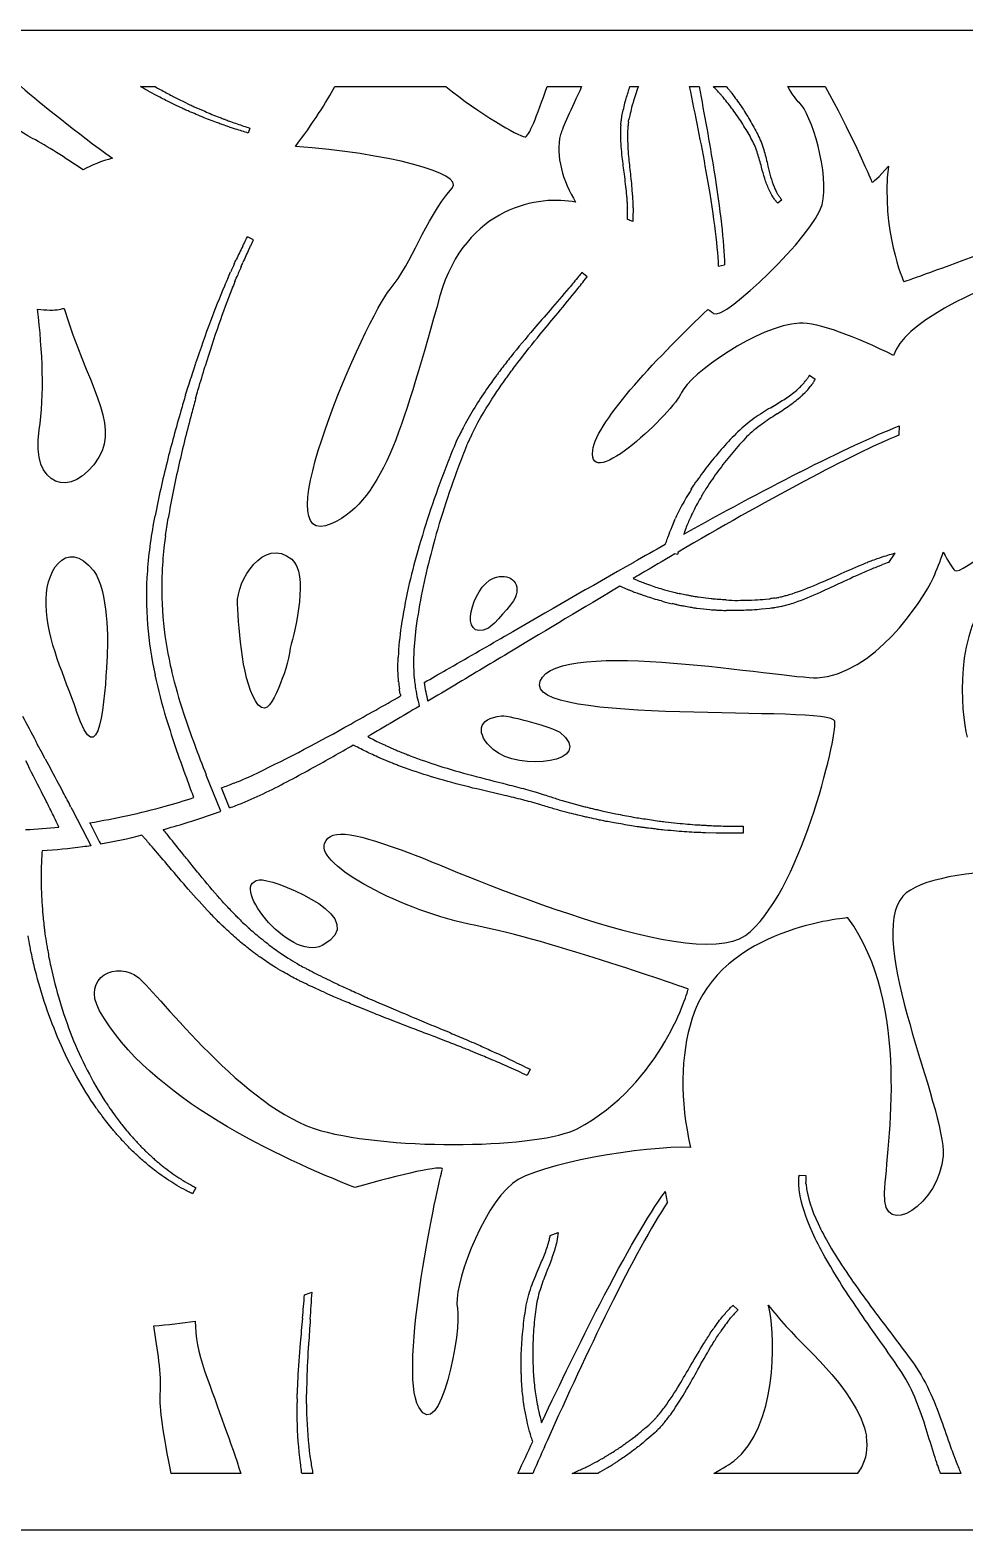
# Model space of a CAD drawing. Header units: metres. Extents: x -136 to 12250, y 0 to 1406.
# Drawn here: x 2321 to 3196, y 0 to 1406 of the extents above; entities that cross this region are included whole.
import ezdxf

# ---------------------------------------------------------------- set-up
doc = ezdxf.new("R2010")
doc.units = ezdxf.units.M
doc.layers.add('PDF_Geometry', color=7, linetype='Continuous')

msp = doc.modelspace()

# ---------------------------------------------------------------- linework, layer by layer
at = {"lineweight": -2}
for p, q in [((0, 1406.3), (12250, 1406.3)), ((2966.3, 1184.9), (2971.9, 1186.1)), ((3135.7, 1035.1), (3135.4, 1026.6)), ((3125.8, 907.1), (3131.9, 915.9)), ((2918.5, 307.5), (2916.4, 317.5)), ((2808.5, 276.1), (2815.9, 278.9)), ((12250, 0), (0, 0))]:
    msp.add_line(p, q, dxfattribs=at)
for points in [[(2424.4, 1353.2), (2438, 1353.2)], [(2606.4, 1353.2), (2710.7, 1353.2)], [(2805.6, 1353.2), (2837.9, 1353.2)], [(2883.2, 1353.2), (2891.2, 1353.2)], [(2939.1, 1353.2), (2948, 1353.2)], [(2961.5, 1353.2), (2973.6, 1353.2)], [(3031.3, 1353.2), (3066.3, 1353.2)], [(2518.4, 53.1), (2453.1, 53.1)], [(2585.9, 53.1), (2575.5, 53.1)], [(2792, 53.1), (2778.2, 53.1)], [(2853, 53.1), (2829, 53.1)], [(3096.7, 53.1), (2961.8, 53.1)], [(3193.5, 53.1), (3174.4, 53.1)]]:
    msp.add_lwpolyline(points, dxfattribs=at)
at = {"layer": 'PDF_Geometry', "lineweight": -2}
for p, q in [((2530.3, 1209.6), (2524.5, 1212.4)), ((2471, 1078.3), (2469, 1072.3)), ((2469, 1072.3), (2469, 1072.2)), ((3051.6, 1082.6), (3057, 1079.1)), ((3051.7, 1071.3), (3051.7, 1071.2)), ((3054.2, 1074.5), (3054.1, 1074.4)), ((3055.8, 1077.1), (3055.7, 1077)), ((3015.2, 1052.2), (3017.2, 1053.5)), ((3021.1, 1046.5), (3018.8, 1045)), ((2957.5, 999.4), (2957.5, 999.4)), ((2943.2, 979.6), (2943.7, 980.3)), ((2952.9, 973.5), (2952.3, 972.5)), ((2955.3, 977.4), (2954.5, 976.1)), ((2946.5, 962.3), (2946.4, 962.2)), ((2448.3, 936), (2450.3, 948.6)), ((2925, 946.8), (2925.6, 948)), ((2939.4, 948.1), (2939.4, 948)), ((2918.5, 930.4), (2918.6, 930.8)), ((2934.4, 935.9), (2934.3, 935.8)), ((2916.3, 923.8), (2916.3, 923.9)), ((2681.1, 796.8), (2681.1, 796.7)), ((2667.2, 786.8), (2667.3, 786.6)), ((2334.9, 723.1), (2331.7, 729)), ((2499.6, 673.9), (2485.9, 707.8)), ((2468.7, 701.4), (2468.8, 701.2)), ((2507.9, 677), (2500.3, 695.8)), ((2571, 123), (2571, 122.9)), ((2584, 64.2), (2583.9, 64.3))]:
    msp.add_line(p, q, dxfattribs=at)
for points in [[(2431.1, 1349.4, 0.001693), (2428.3, 1351, 0.00038), (2424.4, 1353.2, 0.00038)], [(2442.8, 1350.5), (2442.9, 1350.5, -0.001331), (2453.9, 1344.5, 0.016048), (2458.6, 1342.2), (2459.2, 1341.8, 0.00177), (2464.6, 1339.2), (2470.7, 1336.2)], [(2954.8, 1273.8, 0.007315), (2939.1, 1353.2, 0.007315)], [(2948, 1353.2, -0.007494), (2961.9, 1275)], [(3024.5, 1248.4, -0.006393), (3025.7, 1247), (3021.9, 1243.9, 0.002075), (3020.7, 1245.3), (3020.6, 1245.3, 0.007273), (3020.2, 1245.8, -0.012861), (3019.2, 1247.1), (3019.1, 1247.2, 0.003154), (3018.2, 1248.5, -0.000695), (3017.4, 1249.6), (3017.4, 1249.7, -0.038403), (3013.4, 1257.1, -0.029596), (3009.6, 1267.2, -0.010208), (3006.6, 1277.6), (3006.1, 1279.7, 0.01658), (3002.4, 1292.1, 0.044534), (2996.7, 1305, 0.014463), (2989.1, 1317.9, 0.014824), (2980.7, 1330.2, 0.016756), (2971.9, 1341.6), (2971.2, 1342.5, 0.002469), (2969.7, 1344.3), (2969.1, 1344.9, -0.001216), (2967.4, 1346.9, 0.010576), (2963, 1351.6), (2963, 1351.7, 0.003232), (2961.5, 1353.2, 0.003232)], [(2973.6, 1353.2, -0.001314), (2974.1, 1352.6, 0.003303), (2976.4, 1349.9), (2976.8, 1349.4, 0.003461), (2978.6, 1347, -0.014904), (2987.4, 1334.9), (2987.4, 1334.9, -0.01487), (2995.6, 1321.8, -0.015217), (3003, 1308.3, -0.044813), (3008.6, 1294.1, -0.01678), (3012.2, 1280.6), (3012.6, 1278.8, 0.01087), (3015.1, 1268.8, 0.028863), (3018.3, 1259.2, 0.037686), (3021.7, 1252.5, 0.003574), (3023.2, 1250.1)], [(2467.8, 1330.9), (2467.2, 1331.2, -0.000808), (2463.5, 1332.9), (2461.9, 1333.7, -0.001246), (2459.2, 1335, 0.000451), (2456.5, 1336.2), (2455.8, 1336.5, -0.015587), (2450.9, 1338.9, -0.000213), (2439.8, 1344.7)], [(2875.7, 1325.4), (2877, 1331.2, 0.000133), (2878.5, 1337.8), (2878.5, 1337.9, 0.000645), (2879.7, 1342, -0.00018), (2881.4, 1347.6)], [(2888.4, 1345.5), (2888.4, 1345.5, 0.000322), (2886.1, 1338.2), (2885.4, 1336), (2884.8, 1333.7, 0.000926), (2883, 1326.3), (2882.4, 1323.7)], [(2474.7, 1334.4), (2474.7, 1334.4), (2484.5, 1330.1, 0.016354), (2497.9, 1324.6, -0.001881), (2501.7, 1323.1, -0.000642), (2504.4, 1322.1, -0.001053), (2508.8, 1320.4, 0.001104), (2514.9, 1318.4), (2515, 1318.3, 0.000002), (2526.9, 1314.3), (2525.4, 1309.7, -0.000139), (2513.5, 1313.4, 0.001679), (2509.7, 1314.6, -0.002136), (2507.2, 1315.4), (2507.1, 1315.4), (2499.8, 1318.1, 0.002341), (2495.7, 1319.6, -0.016894), (2482.2, 1324.8, -0.000922), (2474.8, 1327.9), (2472.4, 1328.9)], [(2875, 1320.9, 0.006571), (2875.3, 1322.5), (2875.3, 1322.7, 0.010447), (2875.4, 1323.5)], [(2881.8, 1319.9, 0.00621), (2882, 1321.6, 0.005556), (2882.2, 1322.5)], [(2874.6, 1317.3, -0.000109), (2874.5, 1315.7, 0.010619), (2874.3, 1312.1, 0.00146), (2874.3, 1307.1), (2874.3, 1307, 0.021243), (2875.7, 1287.2, 0.003927), (2877.7, 1271, -0.007403), (2879.8, 1252.8, -0.00748), (2880.3, 1247.9, 0.00228), (2880.4, 1245.6, -0.007415), (2880.7, 1241.3, 0.002405), (2880.8, 1239.2)], [(2881.4, 1316.9), (2881.4, 1316.8, -0.003251), (2881.2, 1314.9, 0.010655), (2881, 1312), (2881, 1311.2, -0.001803), (2880.9, 1307, 0.021503), (2881.9, 1287.8, 0.004105), (2883.6, 1271.4, -0.007119), (2885.3, 1253.3, -0.008167), (2885.6, 1248.9, 0.002965), (2885.8, 1246, -0.008327), (2886, 1241.3, 0.000765), (2886.1, 1239.4), (2886.1, 1239.3)], [(2736.3, 1030), (2736.4, 1030.1, -0.029381), (2756.5, 1064.3, -0.010219), (2764.7, 1076.3, 0.000868), (2767.3, 1080, 0.000673), (2769.9, 1083.6, -0.007067), (2778.2, 1094.7, -0.008965), (2799.1, 1121, -0.000911), (2813.7, 1138.6, 0.003226), (2831.2, 1160, 0.004237), (2840.1, 1171.1), (2843.2, 1175), (2838.2, 1179, -0.003441), (2835, 1175.2, -0.005805), (2826, 1164.3, -0.003292), (2808.4, 1143.8, 0.001086), (2793.1, 1126, 0.008451), (2771.5, 1099.9, 0.006416), (2762.9, 1088.9, -0.001144), (2760.1, 1085.3), (2760.1, 1085.2, -0.000597), (2758, 1082.3, 0.009634), (2748.8, 1069.5, 0.02965), (2727.5, 1034.7, 0.016161), (2724.4, 1028.7, -0.004954), (2722.7, 1025.4), (2720.7, 1021.3), (2718.3, 1015.6, 0.006483), (2710.5, 996.1, 0.012011), (2696.3, 956.7, 0.012056), (2684.3, 917.9, 0.032708), (2668.7, 847.4, 0.02481), (2665.9, 818.3)], [(2733.6, 1024.4, -0.005722), (2731.9, 1020.9), (2730.8, 1018.5), (2730, 1016.8), (2730, 1016.7), (2729.9, 1016.5), (2728, 1011.6, 0.005802), (2720.7, 992.2, 0.01107), (2707.4, 953.1, 0.011691), (2696.4, 914.6, 0.032394), (2682.6, 845.5, 0.025268), (2680.4, 817.8)], [(3046.8, 983.4, 0.009362), (2928.3, 916.9), (2927.7, 914.5), (2925.4, 915.2, 0.001301), (2893.2, 896.2, 0.000251), (2886.1, 892.1, 0.001276), (2889.2, 890.8), (2891.9, 889.6, 0.008098), (2896.8, 887.8, -0.000587), (2898.7, 887.1, -0.003526), (2902.6, 885.7)], [(3022.7, 874.4), (3022.8, 874.5, -0.004279), (3025.3, 875, 0.0102), (3029, 876), (3029.9, 876.2, -0.001583), (3035.2, 877.8, 0.02166), (3058.7, 886.8, 0.003901), (3078.6, 895.5, -0.00733), (3100.4, 905, -0.007365), (3105.8, 907.2, 0.004239), (3109.3, 908.6, -0.00793), (3115.1, 910.7, 0.000565), (3117.5, 911.6), (3117.6, 911.6)], [(3024.9, 865.9, -0.003351), (3027, 866.4, 0.010954), (3031.5, 867.6), (3031.5, 867.6, 0.001267), (3037.8, 869.6), (3037.9, 869.6, 0.021175), (3062, 879.4, 0.003751), (3081.4, 888.4, -0.007441), (3103.3, 898.4, -0.007793), (3109.3, 900.9, 0.000846), (3112, 902, -0.008384), (3117.3, 904.1, 0.001667), (3119.9, 905.1)], [(2898.8, 875.2, 0.003458), (2895, 876.5, 0.001523), (2892.4, 877.4, -0.008566), (2887.6, 879), (2887.4, 879, -0.000043), (2884, 880.5, 0.001307), (2881.5, 881.5), (2873.7, 884.8, 0.001278), (2772.2, 824, -0.000327), (2719.1, 792.2, -0.000958), (2693.7, 777.1, -0.000958)], [(2915.5, 881.6), (2915.6, 881.6, 0.001062), (2925.5, 878.9), (2925.6, 878.8)], [(2973.3, 872), (2971.6, 872.1, -0.000467), (2968.4, 872.3, 0.000623), (2965.3, 872.4), (2964.9, 872.5, 0.005336), (2962.2, 872.6), (2961.2, 872.8, -0.003556), (2959.3, 873), (2956.9, 873.3, 0.000581), (2947.3, 874.6, 0.000838), (2945.7, 874.8, 0.000353), (2944.4, 874.9), (2943.9, 875, -0.005141), (2941.7, 875.5, 0.002882), (2938.4, 876.1, -0.001421), (2936, 876.6, 0.002914), (2930.6, 877.7, 0.004623), (2929.2, 878)], [(2984.2, 871.6), (2984.3, 871.6, 0.000364), (2994.2, 871.7), (2997.3, 871.7), (3000.3, 872, 0.000677), (3010.3, 872.7), (3013.7, 873)], [(3018.8, 873.7, 0.007101), (3016.6, 873.4, 0.007674), (3015.3, 873.2)], [(2927, 867.6, -0.001809), (2928.4, 867.3), (2929.4, 867.1, -0.000346), (2934, 866.3, -0.000672), (2939.7, 865.3, 0.003182), (2942, 864.8), (2942.7, 864.7), (2942.9, 864.7, 0.002678), (2944.2, 864.5, -0.004786), (2945.8, 864.3), (2945.9, 864.3, -0.000705), (2958.2, 863, 0.003292), (2961.3, 862.7), (2961.4, 862.6), (2961.5, 862.6, 0.000115), (2962.9, 862.6, 0.003759), (2964.7, 862.5, 0.001119), (2968.1, 862.4, -0.000776), (2971.1, 862.2, 0.000071), (2973.3, 862.2)], [(3014.4, 864), (3006.7, 863.2, -0.000424), (2997.8, 862.4), (2997.6, 862.4, 0.000032), (2992, 862.3, -0.000457), (2984.4, 862)], [(3020.3, 864.9, 0.008954), (3018.1, 864.5), (3017.9, 864.5, 0.011225), (3016.8, 864.3)], [(2685.8, 772.4, -0.001822), (2637.3, 743.8, 0.003525), (2638.3, 743.3), (2638.4, 743.3, 0.001087), (2642.7, 741.1), (2646, 739.4, 0.008899), (2651.5, 736.8, -0.002796), (2655, 735.2, 0.01133), (2663.3, 731.5, 0.000406), (2665.4, 730.6, -0.003691), (2667.8, 729.6, 0.006277), (2671.1, 728.3, -0.000461), (2674.6, 726.9, 0.000982), (2677.2, 725.9, 0.01496), (2704.1, 716.5, 0.010813), (2734.8, 707.6, 0.004156), (2768.2, 699, -0.003546), (2785.4, 694.5, -0.001376), (2793.9, 692.2), (2794.2, 692.1), (2802.8, 689.3, -0.003155), (2809.2, 687.3, 0.008694), (2819.7, 683.9), (2840.9, 678.1, -0.001753), (2845.1, 677.1, 0.000908), (2848.9, 676.2, -0.001302), (2853.5, 675.1, -0.003451), (2858.1, 674)], [(2316.6, 656.7, 0.018165), (2347.8, 659, 0.000328), (2342.6, 669.8, 0.004934), (2335.9, 683.3, -0.001044), (2331.4, 692.1, -0.000099), (2316.7, 721.2, 0.001598)], [(2507.9, 677, 0.004319), (2519.6, 681.5, 0.018933), (2542.2, 691.6, 0.012002), (2586.2, 714.8, 0.00466), (2623.7, 736)], [(2916.2, 664), (2916.2, 664), (2930.2, 662.5, 0.01651), (2949, 661, -0.002261), (2954.3, 660.7, -0.000437), (2958.2, 660.5, -0.000987), (2964.4, 660.1, 0.00072), (2972.8, 660), (2973, 660, 0.000014), (2989.4, 659.8), (2989.4, 653.3, -0.00022), (2972.9, 653.3, 0.001378), (2967.8, 653.3, -0.000067), (2964.3, 653.2), (2964.1, 653.2), (2954, 653.6, 0.002457), (2948.3, 653.9, -0.01674), (2929.4, 655, -0.000736), (2918.8, 655.9), (2915.5, 656.2, -0.017203), (2909, 656.9), (2908, 657.1, -0.000617), (2902.8, 657.7), (2900.5, 658, -0.000928), (2896.5, 658.5, -0.000497), (2892.7, 659), (2891.7, 659.1, -0.015785), (2884.7, 660.2, -0.000305), (2868.4, 663, -0.01612), (2855.7, 665.4, 0.001396), (2851.6, 666.3, 0.000481), (2843, 668.2, -0.003384), (2838.7, 669.1), (2838.6, 669.1), (2834.3, 670.2, -0.000015), (2826.6, 672.2, -0.000378), (2817.1, 674.7, -0.008956), (2806, 677.9, 0.002767), (2799.8, 679.8), (2791.3, 682.3), (2789.9, 682.7, 0.00024), (2782.8, 684.5, 0.003514), (2765.6, 688.7), (2763, 689.3, -0.004394), (2732, 696.6, -0.010877), (2700.6, 705.1, -0.014333), (2672.8, 714.3), (2666.6, 716.5, -0.007729), (2662.7, 718, 0.00517), (2660.6, 718.9), (2659, 719.6, -0.013271), (2649.7, 723.4, 0.001573), (2646.8, 724.7, -0.009338), (2640.2, 727.7, -0.001331), (2634.4, 730.5), (2632.3, 731.5, -0.013526), (2626.2, 734.7), (2624.1, 735.8)], [(2516.4, 573.3, 0.00164), (2513.3, 576.4, 0.002281), (2509.3, 580.6, -0.011555), (2501.2, 589.2), (2501.2, 589.2, -0.012159), (2482.2, 611.4), (2480.1, 613.9, -0.000193), (2470.5, 625.9, 0.000146), (2462.7, 635.5, 0.002258), (2449.2, 652.3, 0.003518), (2445.7, 656.6, 0.002698), (2453.2, 658.8, 0.015748), (2497.2, 673, 0.000876), (2499.6, 673.9, 0.000876)], [(2869.9, 671.5), (2870, 671.5, -0.000952), (2886.2, 668.4, 0.015603), (2892.9, 667.3), (2893.9, 667.2, 0.001073), (2901.6, 666), (2910.5, 664.7)], [(2516.7, 552.5, -0.016247), (2505.7, 562.3, 0.001225), (2502.4, 565.3), (2502.3, 565.4, 0.002036), (2498.4, 569.2, -0.011788), (2489.5, 578.3, -0.012361), (2469.1, 600.8), (2467.1, 603, 0.000303), (2449, 624.3, 0.002251), (2435.2, 640.5, 0.005021), (2428.4, 648.2, -0.001734), (2426.1, 650.8), (2425.7, 651.3, -0.020097), (2386.9, 643, -0.020097)], [(2377.7, 641.5, -0.003877), (2370.2, 640.4, -0.019673), (2332.1, 636.8, 0.010976), (2331.6, 629.5), (2331.6, 629.5, 0.01387), (2331.1, 611.3, -0.002752), (2331.1, 607.4, 0.00866), (2331.3, 600.1, -0.003994), (2331.5, 595.7, 0.012242), (2331.9, 587.6, -0.000756), (2332.1, 585.2, 0.010967), (2333, 574, -0.000779), (2333.7, 567.5), (2333.8, 566.8, -0.000547), (2334.2, 563.3, 0.001027), (2334.7, 559.5), (2334.7, 559.4, 0.011634), (2336.3, 549.1, -0.002884), (2337.1, 544.2), (2337.3, 543.2, -0.001245), (2338.5, 536.4, 0.012279), (2340.2, 528.5), (2340.2, 528.4, 0.019788), (2348.6, 495.7, 0.019972), (2360, 462.7, 0.022322), (2374.4, 431, 0.026013), (2391.3, 401.7), (2391.4, 401.7, 0.001194), (2392.4, 400.1, -0.004223), (2393.6, 398.3, -0.003283), (2395.4, 395.6), (2395.9, 394.9, -0.000804), (2400.5, 388.4), (2405.2, 382.1, -0.001376), (2406.7, 380.2), (2407.5, 379.1), (2410, 376.1, 0.000319), (2414.7, 370.5, -0.000808), (2417.4, 367.5, -0.000148), (2419.5, 365.2), (2419.6, 365.1)], [(2413.1, 359.1, -0.002411), (2410.3, 362, 0.002423), (2408, 364.4), (2407.9, 364.5, 0.000867), (2405.1, 367.7, -0.000853), (2402.9, 370.2, 0.000907), (2401.5, 371.7, -0.004206), (2400.3, 373.1), (2400.2, 373.2, 0.003229), (2397.7, 376.2, -0.001276), (2392.6, 382.4), (2392.6, 382.5, 0.000524), (2388.5, 387.9), (2387.7, 389.1, -0.00123), (2385.2, 392.4), (2385.1, 392.5), (2384.4, 393.5, -0.002483), (2382.7, 395.9, -0.027106), (2364.3, 425.5, -0.022833), (2348.4, 457.9, -0.019875), (2335.4, 491.5, -0.020061), (2325.6, 525, -0.012642), (2323.6, 533.3, -0.00009), (2321.9, 541.3), (2321.8, 541.4, 0.003017), (2320.8, 546.9, -0.011753), (2318.9, 557.1, 0.00051)], [(2545.1, 548.4, 0.003272), (2540.9, 551.5, 0.001457), (2537.5, 554.4)], [(2536.4, 537.1, 0.002116), (2532.3, 540), (2532.1, 540.1, 0.001313), (2528.7, 542.8)], [(2556.6, 540.2), (2556.6, 540.2), (2562.8, 536.1), (2564.8, 534.9, -0.00095), (2573.4, 529.7, 0.014106), (2579.2, 526.6, -0.002597), (2582.1, 525.1), (2583.2, 524.5, 0.010565), (2591, 520.5, -0.000802), (2607.8, 512.3), (2609.3, 511.6, 0.007993), (2620.8, 506.3, -0.002977), (2627.6, 503.2, -0.001112), (2632.9, 500.8, 0.000532), (2636.6, 499.1), (2637.6, 498.7, -0.000882), (2645.6, 495.2, -0.000161), (2654.6, 491.4, 0.000656), (2663.4, 487.6, 0.00018), (2685.6, 478.3), (2697.3, 473.4, -0.000141), (2705.7, 469.9), (2713, 466.9, 0.000937), (2727.7, 460.6, 0.001567), (2732.9, 458.4, -0.004734), (2741.2, 454.8, -0.001339), (2753.2, 449.3), (2756, 448.1, -0.000758), (2763.8, 444.5), (2764.5, 444.2, 0.003156), (2772.7, 440.2, 0.001185), (2789.5, 432), (2786.8, 426.2, -0.000073), (2769.7, 433.9, 0.001996), (2761.4, 437.7), (2760.8, 437.9, 0.001061), (2753.7, 440.9), (2750.2, 442.4, -0.000505), (2743.5, 445.2), (2738, 447.5, 0.004391), (2729.6, 450.9, -0.001492), (2724.5, 452.9, 0.000104), (2717.2, 455.8, -0.000406), (2709.7, 458.7, -0.000838), (2700.5, 462.3, 0.000419), (2693.8, 464.8, -0.000125), (2678.7, 470.6, 0.000339), (2659.5, 478), (2658.6, 478.3, 0.000528), (2641.4, 485.1, 0.00154), (2632.2, 488.8, -0.000219), (2622.9, 492.7, 0.00293), (2616.2, 495.5, -0.007972), (2604.2, 500.6, -0.00016), (2595.9, 504.4, 0.000034), (2585.6, 509.1, -0.011596), (2577.5, 512.9), (2576.3, 513.5, 0.003918), (2573, 515.1, -0.013574), (2566.9, 518.2), (2564.8, 519.4, 0.000537), (2558, 523.2), (2555.6, 524.5), (2553.4, 525.9, 0.001689), (2550.8, 527.5, -0.001286), (2549.1, 528.6)], [(2426.5, 357.9, -0.002653), (2429.1, 355.3), (2429.1, 355.3)], [(2432.6, 352, -0.002013), (2433.7, 351), (2435.2, 349.6, 0.002278), (2438.3, 346.8, 0.007522), (2443.9, 342.2, -0.003644), (2447.1, 339.6)], [(2442.5, 333.5), (2442.4, 333.6, 0.003095), (2438.8, 336.4, -0.005907), (2433.2, 340.7), (2433.1, 340.8, -0.001083), (2428.3, 344.9), (2427.5, 345.6)], [(2462.1, 329.1), (2462.2, 329, 0.021177), (2470.4, 324.1, -0.00386), (2472.3, 322.9, -0.000967), (2476.1, 320.9), (2473, 315.2, -0.002169), (2469.2, 317.2, 0.004934), (2467.1, 318.3, -0.022003), (2458.5, 323.1)], [(3041.5, 328.8, -0.001882), (3041.8, 332.7), (3048.2, 332.4, 0.004343), (3048.1, 328.5)], [(3041.6, 323.8), (3041.6, 323.9, 0.008032), (3041.5, 325.8)], [(2778.2, 53.1, -0.001115), (2792.1, 82.9), (2792.1, 82.9, 0.00475), (2791.5, 84.6, -0.01299), (2790, 89.5), (2789.9, 89.9, -0.016422), (2787.2, 100, -0.013663), (2785.8, 106.6), (2785.5, 108, -0.011201), (2784.4, 113.9, -0.018308), (2782.3, 130.3, -0.011761), (2781.6, 139.3, 0.002609), (2781.4, 143.9), (2781.4, 144.7, 0.002818), (2781.3, 148.6, -0.015058), (2781.4, 168.3), (2781.4, 168.3, -0.015045), (2783, 188.5, -0.015445), (2785.6, 208.4, -0.044941), (2790.7, 227.9, -0.017069), (2797.5, 244.8), (2798.4, 247.1, 0.010331), (2803.6, 259.6, 0.028798), (2807.7, 272.2, 0.015151), (2808.5, 276.1, 0.015151)], [(2815.9, 278.9, -0.02926), (2814.6, 270.6, -0.029357), (2810.7, 257, -0.010022), (2805.7, 243.6), (2804.7, 241.1, 0.016502), (2798.9, 225.1, 0.04441), (2794.9, 207.1, 0.014699), (2792.9, 187.6, 0.015028), (2792.1, 168, 0.016623), (2792.6, 149.1), (2792.6, 147.7, 0.000214), (2792.8, 144.6), (2792.9, 143.5, -0.002028), (2793.2, 140.1, 0.01123), (2794.1, 131.7), (2794.1, 131.6, 0.018124), (2796.7, 116.1), (2796.7, 116, 0.013684), (2797.8, 110.8, -0.000657), (2798.2, 109.2, 0.014452), (2799.7, 103.2), (2799.7, 103.1, 0.005924), (2800.4, 100.6, -0.008946), (2854.9, 211.7)], [(3174.4, 53.1, -0.008173), (3172.8, 57.7, 0.004057), (3171.4, 61.4), (3171.4, 61.5), (3170.9, 63.2, -0.004357), (3167.8, 72.8, -0.000509), (3160, 97.8, 0.025368), (3150.2, 124.5, 0.048066), (3136, 150.8, 0.003853), (3119, 175.3), (3117.6, 177.2, -0.011266), (3081.7, 229.9)], [(3090.3, 235.7, 0.011169), (3127.8, 184.7), (3129.7, 182.3, -0.003586), (3147.3, 158.8, -0.047235), (3163.8, 130.6, -0.024484), (3175.1, 102.9, -0.000401), (3183.8, 78.1, 0.003047), (3186.6, 70.5, -0.000262), (3187.7, 67.4, -0.003097), (3189.1, 63.9, 0.011697), (3191.5, 58, -0.00677), (3193.5, 53.1)], [(2863.4, 207.4, 0.009359), (2805.9, 84.3)], [(2975, 205.7, -0.004165), (2977.6, 208.5, -0.003268), (2979.8, 210.8), (2984.5, 206.4, -0.002768), (2982.3, 204), (2982.2, 203.9, -0.001989), (2979.7, 201.2)], [(2907.3, 104.8), (2907.4, 104.9, -0.002972), (2909.1, 106.8, 0.011802), (2911.6, 109.7), (2912.1, 110.5, -0.001901), (2915.5, 114.9, 0.021687), (2929.4, 135.9, 0.004138), (2940.4, 154.6, -0.007302), (2952.6, 175, -0.00783), (2955.7, 179.9, 0.003105), (2957.7, 183.1, -0.008538), (2961.2, 188.2, 0.001575), (2962.7, 190.3), (2962.7, 190.4)], [(2914.1, 99.1, -0.002161), (2915.5, 100.8, 0.011518), (2918.4, 104.4), (2918.4, 104.4, 0.001226), (2922.4, 109.7), (2922.4, 109.8, 0.021338), (2936.3, 131.8, 0.003822), (2946.9, 150.4, -0.007321), (2958.8, 171.3, -0.007381), (2962.2, 176.8, 0.00225), (2963.7, 179.3, -0.008642), (2966.9, 184.1, 0.001746), (2968.4, 186.4)], [(2904.6, 102, 0.007057), (2903, 100.4, 0.009745), (2902.1, 99.5)], [(2877.6, 80.1), (2877.7, 80.1, -0.000058), (2885.8, 86), (2888.2, 87.8), (2890.5, 89.7, 0.000936), (2898.2, 96.2), (2900.9, 98.4)], [(2906.7, 91.5), (2900.8, 86.4, -0.000314), (2894.1, 80.5), (2893.9, 80.4, 0.000304), (2889.5, 77, -0.000093), (2883.4, 72.4)], [(2910.9, 95.6, 0.007168), (2909.4, 94.1), (2909.2, 94, 0.009305), (2908.4, 93.2)], [(2805.9, 84.3, 0.001262), (2792, 53.1)], [(2844.6, 60.2, -0.000818), (2845.9, 60.9, -0.000765), (2854.5, 65.5), (2856.6, 66.7, -0.000364), (2858.3, 67.6), (2859.2, 68.1, -0.005619), (2861.5, 69.5), (2861.8, 69.7, -0.001299), (2864.4, 71.4, 0.001314), (2867.2, 73.1), (2868.6, 74)], [(2829, 53.1, -0.004424), (2830.5, 53.7, -0.003438), (2835.6, 56, 0.001161), (2837.8, 57, -0.002832), (2840.9, 58.4, 0.006388), (2842.9, 59.3), (2843.4, 59.6)], [(2874.3, 66, 0.000812), (2872.5, 64.8, 0.001688), (2870, 63.2, 0.000738), (2867.1, 61.3, -0.005572), (2865.7, 60.3, 0.00129), (2864.5, 59.6), (2864.4, 59.5), (2864.3, 59.5, -0.003458), (2861.5, 57.9, 0.000607), (2853, 53.1, 0.000607)]]:
    msp.add_lwpolyline(points, format="xyb", dxfattribs=at)
for points in [[(2874.3, 1312.1), (2874.3, 1312.2)], [(2364.1, 768.4), (2364, 768.9)], [(2534.9, 773.2), (2534.7, 773.4)], [(2526.5, 563.8), (2526.6, 563.7)], [(3049.1, 318.3), (3049.1, 318.2)]]:
    msp.add_lwpolyline(points, dxfattribs=at)
for centre, radius, start, end in [((2963.5, 1223.8), 82.9, 176.5289, 176.6014), ((2992.9, 1220.6), 107.3, 175.8493, 176.6314), ((-1662, 3305.9), 4680.8, 333.3563, 333.4322), ((-12852.4, 8517.7), 17030.4, 334.56745, 334.58826), ((2770.8, 1074.6), 281.9, 152.7353, 155.5994), ((2260.8, 1336.3), 291.3, 332.9308, 333.61), ((2793.6, 1071.2), 297.3, 154.168, 156.8031), ((2244.5, 1336.6), 312.6, 334.2361, 334.9038), ((2918.9, 995.7), 449.4, 154.796, 155.8341), ((2049.7, 1404.6), 511.1, 334.8193, 335.3119), ((3006.3, 969.6), 532.8, 156.2067, 157.1023), ((2030, 1399.9), 534.1, 336.2151, 336.6544), ((4685.1, 227.5), 2375.4, 156.5338, 156.7246), ((-1270665.9, 551087.1), 1386856.9, 336.6393207, 336.639602), ((4876.2, 209.1), 2551.4, 157.8655, 158.0367), ((336.3, 2054.1), 2349.1, 337.9016, 338.0723), ((3364.3, 806.1), 933.6, 157.3095, 159.4779), ((3371.6, 825.2), 925.6, 158.5763, 160.7418), ((3598.3, 719.2), 1183.2, 159.5134, 161.539), ((3578.2, 754.6), 1143.9, 160.8145, 162.8923), ((-2666.2, 2737.1), 5398.4, 342.105, 342.2792), ((-11520.4, 5254.3), 14611, 343.35622, 343.44492), ((1496.5, 1363.6), 1015.3, 342.8456, 343.3196), ((1697.8, 1281.8), 809, 344.1213, 344.781), ((2996.7, 1118.9), 66, 310.2581, 318.8654), ((2995.6, 1116.7), 72.2, 312.1376, 320.9299), ((2793.3, 1284.6), 328.3, 320.4413, 321.0918), ((3012.4, 1103.9), 44.4, 324.9892, 326.8845), ((3081.8, 1058.8), 38.3, 145.2219, 147.0444), ((3131.5, 1028.7), 96.4, 145.9639, 147.4009), ((2881.9, 1200.9), 213.6, 322.6378, 323.1366), ((3525.1, 714.4), 592.9, 142.614, 142.8097), ((3025.1, 1094.2), 35.2, 325.9359, 329.3541), ((3093, 1053.5), 44, 147.6882, 148.8062), ((3310.8, 922.2), 298.4, 148.2733, 148.7296), ((3006.6, 895.2), 565.8, 162.6304, 164.1882), ((3054.3, 894.8), 601.6, 164.0223, 165.3844), ((2853.7, 1328.4), 319.9, 300.7442, 303.1785), ((2965.5, 1157.5), 115.7, 303.1466, 309.7057), ((2963.9, 1153.2), 120.5, 304.984, 311.6951), ((3701.9, 687.5), 1291.4, 163.7264, 165.9412), ((3770.7, 700.5), 1343.9, 165.0726, 167.1834), ((3062.9, 950.5), 111.4, 124.5046, 134.8318), ((3152.7, 820.3), 269.6, 120.6718, 124.5594), ((3156.4, 830), 255.2, 122.6212, 126.4314), ((2827.6, 1347.3), 357.7, 302.7505, 305.0404), ((3216.8, 796.5), 329.2, 134.9293, 138.4356), ((3066.6, 951.8), 103.9, 126.4796, 136.6739), ((3222, 790.7), 336.9, 138.287, 141.7235), ((3237.5, 792.7), 337.4, 136.934, 140.2657), ((3475.8, 745.5), 1058, 166.011, 168.8059), ((3507, 763.6), 1072.8, 167.3482, 170.0694), ((3214, 799.3), 325.3, 142.0477, 145.5076), ((3234.7, 794.9), 333.8, 140.238, 143.602), ((4627.7, -2097.2), 3472, 117.1676, 119.209), ((3197, 824.1), 286.2, 143.8367, 147.6148), ((3110.5, 866.9), 201.6, 147.334, 149.9109), ((2564, 1216.9), 447.3, 327.3695, 327.9523), ((2690.3, 1154.8), 307.6, 325.4447, 326.1706), ((2626, 1164), 378.3, 329.0896, 329.597), ((3209.3, 813.3), 302.3, 147.4161, 148), ((3131.3, 853.1), 226.5, 149.5355, 153.7203), ((3134.9, 859.7), 214.6, 151.4775, 155.6737), ((3112.1, 873.7), 187.8, 149.268, 151.8386), ((2826.7, 870.7), 397, 168.3474, 175.8645), ((3037.7, 894.4), 124.2, 155.0807, 158.1802), ((3045.9, 894.1), 131.9, 153.2644, 155.8637), ((3568.5, 678.7), 684.4, 157.2727, 157.4054), ((3026, 907.4), 95.7, 154.8814, 158.0708), ((2695.3, 895.6), 250.3, 171.6304, 173.6035), ((1526.2, 1061.6), 930.6, 351.9965, 352.2426), ((3013.7, 896.1), 101.3, 160.1787, 163.0736), ((3077.3, 875.8), 167.9, 157.3154, 160.9071), ((3049.3, 891.4), 123.2, 158.8689, 160.0942), ((3026.7, 903), 98, 156.7504, 160.3671), ((2775.9, 883.4), 331.7, 173.0603, 177.3975), ((6157.5, -4868.2), 6637.3, 119.23147, 119.52357), ((2851.8, 945.2), 67.9, 341.711, 343.2181), ((3113.9, 987.8), 74.2, 283.5858, 284.0712), ((11257.2, -13852.9), 16968.3, 119.55736, 120.02862), ((2765.7, 875.6), 335.8, 175.9499, 184.6149), ((2768.5, 883.2), 324.3, 177.2909, 185.8779), ((3538.3, 3296), 2504.4, 255.5348, 255.772), ((2802.5, 879.5), 372.8, 184.7595, 192.0503), ((2798.2, 887.3), 354.3, 186.0422, 193.3937), ((-18926.1, 38476.4), 43441.8, 299.87228, 299.9557), ((2941.3, 909.7), 514.9, 192.1086, 196.8196), ((2924.2, 917), 483.8, 193.3624, 198.2125), ((-3843.2, 12222.7), 13163.9, 299.75677, 299.85982), ((2778, 804.6), 112.1, 184.7268, 188.147), ((2415.7, 754.6), 253.6, 7.3058, 7.7291), ((2784.7, 807.6), 104.1, 185.9845, 189.1936), ((2851.5, 816.7), 171.6, 188.6348, 194.9895), ((2851.5, 816.7), 162.7, 187.8271, 194.112), ((-21.4, 5511.6), 5440.9, 299.0598, 299.6252), ((2458.4, 745.8), 212.9, 10.3311, 11.0427), ((2839.7, 815), 174.7, 190.2086, 190.8989), ((3421.6, 1335.3), 1247, 207.3155, 208.533), ((3389.1, 1048.8), 983.7, 197.0261, 200.6742), ((3393.6, 1073.5), 978.5, 198.3275, 201.9431), ((1852.9, 2116.2), 1562.6, 295.8245, 299.4584), ((844.8, -62.3), 1684.4, 28.0212, 28.4299), ((22267.1, 11450.9), 22635.8, 208.2896, 208.35534), ((2382.3, 1026.9), 351.5, 291.6929, 295.499), ((4451.8, 1814.6), 2381.4, 207.8992, 208.1394), ((1541.4, 256), 920.1, 27.2913, 28.2476), ((-15377.1, -6030.7), 19073.5, 20.62139, 20.66789), ((2226.7, 1438.9), 791.8, 290.2116, 291.132), ((12439.3, 5825), 11318.3, 207.04978, 207.25679), ((2266.9, 1333.6), 679.5, 279.293, 285.4162), ((2246.8, 1380.9), 730.5, 285.9502, 288.1439), ((12439.3, 5825), 11309.4, 207.15721, 207.27139), ((2240.8, 156.1), 265.8, 46.6403, 47.361), ((2941.5, 319.1), 106.9, 2.7013, 3.7964), ((657.3, 375.3), 1927, 354.7395, 355.3963), ((555.9, 343), 2032.8, 355.8976, 356.6165), ((7828, -273), 5273, 174.8682, 175.1229), ((8537.1, -216.4), 5968, 176.0227, 176.24256), ((2922.2, 244.3), 65.2, 319.1191, 320.8091), ((2911.3, 252), 85, 319.9905, 321.5387), ((3567, 88.7), 996.7, 175.0174, 176.964), ((3526.4, 111.3), 946.7, 176.1607, 178.194), ((3107.4, 113.5), 536.4, 177.0036, 178.4941), ((3067.5, 124.2), 487.5, 178.0083, 179.6332), ((993, 176.6), 1579, 358.0553, 358.2218), ((1157.6, 141.9), 1422.4, 359.2317, 359.412), ((2977.5, 112.3), 406.6, 179.0101, 181.2397), ((53984.8, -374.3), 51416.1, 179.44596, 179.44995), ((1497.7, 109.1), 1082.3, 0.488, 0.7277), ((2931.4, 119.2), 351.5, 180.1491, 182.5156), ((2914, 108.2), 343, 180.7835, 187.6029), ((2917.5, 115), 337.4, 181.9061, 188.6518), ((2675, 74.1), 101.6, 186.4169, 190.2248), ((2407.5, 27.2), 170, 8.7599, 9.8007)]:
    msp.add_arc(centre, radius, start, end, dxfattribs=at)
for points in [[(2323.2, 1304.7), (2299.9, 1317.4), (2276.4, 1336.1), (2259.7, 1353.2)], [(2312.4, 1353.2), (2332.2, 1336.6), (2364.6, 1309.8), (2398, 1286.2)], [(2438, 1353.2), (2439.6, 1352.3), (2441.2, 1351.4), (2442.8, 1350.5)], [(2569.5, 1297.2), (2585.6, 1318.1), (2599.2, 1339.7), (2606.4, 1353.2)], [(2710.7, 1353.2), (2742.5, 1327.5), (2778, 1307.2), (2784.7, 1306.1)], [(2784.7, 1306.1), (2788.4, 1305.6), (2796, 1325.7), (2805.6, 1353.2)], [(2837.9, 1353.2), (2828, 1331.8), (2820, 1314.8), (2818.2, 1308.4)], [(2881.4, 1347.6), (2881.9, 1349.5), (2882.5, 1351.4), (2883.2, 1353.2)], [(2891.2, 1353.3), (2890.2, 1350.8), (2889.1, 1348.2), (2888.4, 1345.5)], [(3042.1, 1337.9), (3039.5, 1340), (3035.6, 1345.8), (3031.3, 1353.2)], [(3066.3, 1353.2), (3088.4, 1313.8), (3108.4, 1268.3), (3109.7, 1264.2)], [(2439.8, 1344.7), (2436.8, 1346.1), (2433.9, 1347.8), (2431.1, 1349.4)], [(2470.7, 1336.2), (2472.1, 1335.5), (2473.4, 1334.9), (2474.7, 1334.4)], [(3063.3, 1242.4), (3070.9, 1270.6), (3053, 1328.8), (3042.1, 1337.9)], [(2472.4, 1328.9), (2470.8, 1329.5), (2469.3, 1330.2), (2467.8, 1330.9)], [(2875.4, 1323.5), (2875.5, 1324.1), (2875.5, 1324.7), (2875.7, 1325.4)], [(2882.4, 1323.7), (2882.3, 1323.4), (2882.3, 1323), (2882.2, 1322.5)], [(2818.2, 1308.4), (2812.6, 1288), (2821, 1264.4), (2832.2, 1244.8)], [(2874.6, 1317.3), (2874.7, 1318.6), (2874.9, 1319.8), (2875, 1320.9)], [(2881.8, 1319.9), (2881.6, 1318.8), (2881.4, 1317.8), (2881.4, 1316.9)], [(2370.4, 1275.3), (2353.6, 1286.6), (2336.9, 1297.2), (2323.2, 1304.7)], [(2716.4, 1258.1), (2728.4, 1272.2), (2654.9, 1290.9), (2569.5, 1297.2)], [(2398, 1286.2), (2387.8, 1283.2), (2378.5, 1279.6), (2370.4, 1275.3)], [(2966.3, 1184.9), (2965.4, 1206.2), (2961.6, 1235.4), (2954.8, 1273.8)], [(2961.9, 1275), (2968, 1236.9), (2971.3, 1207.7), (2971.9, 1186.1)], [(3109.7, 1264.2), (3110.3, 1262.1), (3116.6, 1268.2), (3125.5, 1278.6)], [(3125.5, 1278.6), (3118.5, 1219.2), (3139.9, 1170.3), (3139.9, 1170.3)], [(2658.3, 1163.3), (2680.1, 1189.1), (2689.1, 1225.8), (2716.4, 1258.1)], [(2832.2, 1244.8), (2799.6, 1251.9), (2729, 1241.1), (2705.1, 1157.1)], [(2880.8, 1228.8), (2881, 1231.7), (2880.9, 1235.3), (2880.8, 1239.2)], [(2886.1, 1239.3), (2886.1, 1235), (2886.1, 1231.4), (2885.8, 1228.4)], [(2961.7, 1140.6), (2971.1, 1132.8), (3055.8, 1214.2), (3063.3, 1242.4)], [(3023.2, 1250.1), (3023.5, 1249.7), (3023.7, 1249.4), (3023.9, 1249.2)], [(3023.9, 1249.2), (3024.2, 1248.9), (3024.3, 1248.7), (3024.5, 1248.4)], [(3139.9, 1170.3), (3139.9, 1170.3), (3264.6, 1213.6), (3324.8, 1245.2)], [(2885.7, 1226.9), (2884.1, 1227.5), (2882.4, 1228.1), (2880.8, 1228.7)], [(2885.7, 1226.9), (2885.7, 1226.9), (2885.7, 1226.9), (2885.7, 1226.9)], [(3411.1, 1231), (3384, 1221.9), (3148.8, 1160.8), (3130.3, 1101.3)], [(2603.7, 943.6), (2536.7, 913.3), (2636.4, 1137.5), (2658.3, 1163.3)], [(2705.1, 1157.1), (2671.8, 1040.5), (2654.1, 966.4), (2603.7, 943.6)], [(2329.3, 1031.3), (2334.5, 1064), (2332.4, 1105.2), (2327.8, 1144.6)], [(2327.8, 1144.6), (2336.2, 1143.6), (2343.2, 1143.5), (2348, 1144.4)], [(2348, 1144.4), (2349.6, 1144.6), (2351.2, 1145), (2352.8, 1145.3)], [(2352.8, 1145.3), (2373.8, 1075.7), (2404.5, 1037.4), (2385.3, 1005.9)], [(2848.3, 1012.3), (2851.6, 1039.9), (2913.5, 1103.7), (2956.3, 1144.3)], [(2956.3, 1144.3), (2958.8, 1142.8), (2960.6, 1141.5), (2961.7, 1140.6)], [(3042.2, 1131.5), (3004, 1129.5), (2938.6, 1083.7), (2931.6, 1066.4)], [(3130.3, 1101.3), (3095.7, 1118.4), (3059.2, 1132.3), (3042.2, 1131.5)], [(3187.8, 899.7), (3198.9, 889.6), (3404.6, 1079), (3417.3, 1037.2)], [(2931.6, 1066.4), (2924.7, 1049), (2843.3, 971.1), (2848.3, 1012.3)], [(2385.3, 1005.9), (2360, 964.3), (2320.9, 978.9), (2329.3, 1031.3)], [(2736.3, 1030), (2735.4, 1028.2), (2734.5, 1026.4), (2733.6, 1024.4)], [(3042.4, 991.8), (3080.3, 1011.1), (3111.1, 1025.4), (3135.7, 1035.1)], [(3135.4, 1026.6), (3111.8, 1016.7), (3082.5, 1002.4), (3046.8, 983.4)], [(2336, 867.4), (2333.4, 895.6), (2353.9, 933), (2380.6, 899.2)], [(2515.2, 868.3), (2514.4, 889.8), (2539.7, 931.9), (2566.2, 910.1)], [(3117.6, 911.6), (3123, 913.4), (3127.4, 914.8), (3131.3, 915.7)], [(3167.7, 893), (3171, 900.2), (3174.1, 908.3), (3177, 916.9)], [(3177, 916.9), (3181.8, 907.7), (3185.7, 901.6), (3187.8, 899.7)], [(2566.2, 910.1), (2582, 896.7), (2569.7, 844.7), (2564.7, 826.8)], [(3125.8, 907.1), (3123.9, 906.5), (3121.9, 905.8), (3119.9, 905.1)], [(2380.6, 899.2), (2394, 880.2), (2394.2, 834.6), (2392.7, 814.7)], [(2750.5, 845.4), (2721.6, 832.1), (2734.6, 884.2), (2755.4, 892.4)], [(2755.4, 892.4), (2769.6, 898), (2781.6, 889.1), (2775.7, 874)], [(3058.7, 799.1), (3110.8, 801.4), (3157.1, 869.6), (3167.7, 893)], [(2775.7, 874), (2772.8, 868), (2755.4, 848.4), (2750.5, 845.4)], [(2912.7, 871), (2907.6, 872.2), (2902.9, 873.8), (2898.8, 875.2)], [(2902.6, 885.7), (2906.7, 884.3), (2910.8, 882.8), (2915.5, 881.6)], [(2925.6, 878.8), (2926.7, 878.5), (2927.9, 878.3), (2929.2, 878)], [(2973.3, 872), (2976.9, 871.7), (2980.6, 871.5), (2984.2, 871.6)], [(3013.7, 873), (3014.2, 873), (3014.7, 873.1), (3015.3, 873.2)], [(3018.8, 873.7), (3020.2, 873.9), (3021.5, 874.1), (3022.7, 874.4)], [(3224.6, 879), (3186.9, 846), (3193.2, 767.1), (3199.3, 743.2)], [(2364, 768.9), (2353.8, 798.7), (2336.2, 834.3), (2336, 867.4)], [(2534.7, 773.4), (2519.6, 792.8), (2516.8, 843), (2515.2, 868.3)], [(2927, 867.6), (2925.6, 867.8), (2924.2, 868.1), (2922.8, 868.5)], [(2984.4, 862), (2980.6, 861.8), (2976.9, 862), (2973.3, 862.2)], [(3016.8, 864.3), (3016.1, 864.2), (3015.3, 864), (3014.4, 864)], [(3024.9, 865.9), (3023.3, 865.4), (3021.8, 865.1), (3020.3, 864.9)], [(2799, 795.9), (2815.9, 838.1), (3029.2, 797.8), (3058.7, 799.1)], [(2564.7, 826.8), (2563.4, 814.7), (2558.2, 800), (2554, 790)], [(2666.3, 795.3), (2665.6, 801.5), (2665.5, 809.3), (2665.9, 818.3)], [(2680.4, 817.8), (2680.2, 809.4), (2680.5, 802.3), (2681.1, 796.8)], [(2392.7, 814.7), (2391.2, 782.3), (2385.7, 702.4), (2364.1, 768.4)], [(2554, 790), (2548.2, 776.3), (2542.9, 765.4), (2534.9, 773.2)], [(3075.2, 758.3), (3072.7, 773.7), (2782.1, 753.7), (2799, 795.9)], [(2754.9, 731.8), (2738.6, 746.3), (2739.7, 761), (2762.8, 763.3)], [(2762.8, 763.3), (2772.3, 763.4), (2810.3, 752.5), (2817.4, 748.1)], [(2817.4, 748.1), (2853, 719.8), (2778.8, 710.5), (2754.9, 731.8)], [(2991.4, 557.5), (3041.8, 594), (3077.6, 742.9), (3075.2, 758.3)], [(2624.1, 735.8), (2624, 735.8), (2623.9, 735.9), (2623.7, 736)], [(2858.1, 674), (2862.2, 673.1), (2866, 672.2), (2869.9, 671.5)], [(2910.5, 664.7), (2912.5, 664.4), (2914.3, 664.1), (2916.2, 664)], [(2596.9, 643.6), (2603, 659.4), (2627.5, 652.6), (2677.8, 634.3)], [(2738.8, 566.6), (2669.3, 580), (2589.1, 623.8), (2596.9, 643.6)], [(2677.8, 634.3), (2705.9, 624.1), (2939.1, 519.6), (2991.4, 557.5)], [(2594.6, 548), (2564.5, 531.7), (2502, 610.1), (2538.6, 609.6)], [(2538.6, 609.6), (2557.4, 607.1), (2641.9, 573), (2594.6, 548)], [(3252.6, 618.3), (3201.6, 618), (3153.8, 610.4), (3139.2, 594.3)], [(3139.2, 594.3), (3103.3, 554.7), (3179.5, 395.4), (3176.8, 350.9)], [(2516.4, 573.3), (2519.6, 570.1), (2523, 566.8), (2526.5, 563.8)], [(2526.6, 563.7), (2530, 560.5), (2533.6, 557.5), (2537.5, 554.4)], [(2937.9, 507.1), (2937.9, 507.1), (2808.3, 553.2), (2738.8, 566.6)], [(3087.6, 573.9), (3087.6, 573.9), (2968.7, 565.5), (2941.5, 479.8)], [(3122, 316.1), (3124.3, 362.5), (3147.4, 492.1), (3087.6, 573.9)], [(2528.7, 542.8), (2524.7, 545.9), (2520.5, 549.1), (2516.7, 552.5)], [(2549.1, 528.6), (2544.7, 531.2), (2540.5, 534.2), (2536.4, 537.1)], [(2545.1, 548.4), (2548.8, 545.6), (2552.6, 542.7), (2556.6, 540.2)], [(2386, 486.7), (2368.1, 518.9), (2403.2, 534.1), (2422.6, 517.7)], [(2422.6, 517.7), (2441.9, 501.3), (2522.7, 394), (2592.7, 374.6)], [(2833.6, 376.2), (2914, 418.7), (2937.9, 507.1), (2937.9, 507.1)], [(2625.3, 321.2), (2557.5, 347.4), (2431.4, 405.3), (2386, 486.7)], [(2941.5, 479.8), (2930.4, 444.7), (2929.9, 402.7), (2940, 358.7)], [(2592.7, 374.6), (2662.7, 355.2), (2799.8, 358.4), (2833.6, 376.2)], [(2420.8, 351.6), (2418.3, 354), (2415.6, 356.4), (2413.1, 359.1)], [(2419.6, 365.1), (2421.8, 362.5), (2424.2, 360.2), (2426.5, 357.9)], [(2429.1, 355.3), (2430.2, 354.1), (2431.4, 353), (2432.6, 352)], [(2940, 358.7), (2897, 360.3), (2796.8, 343.8), (2773.2, 325)], [(2427.5, 345.6), (2426.1, 346.7), (2424.6, 348), (2423.2, 349.3)], [(2447.1, 339.6), (2452.1, 335.8), (2457.5, 331.9), (2462.1, 329.1)], [(2707.4, 338), (2709.2, 343.1), (2668.2, 333.1), (2625.3, 321.2)], [(2685.2, 115.1), (2665.2, 151.4), (2704.1, 328.9), (2707.4, 338)], [(3176.8, 350.9), (3174.1, 306.5), (3119.7, 269.8), (3122, 316.1)], [(2458.5, 323.1), (2453.5, 326), (2447.9, 329.8), (2442.5, 333.5)], [(2773.2, 325), (2743.3, 301.1), (2716.9, 225.8), (2721.4, 207.6)], [(3041.5, 325.8), (3041.5, 326.8), (3041.5, 327.8), (3041.5, 328.8)], [(3042.2, 317.2), (3041.9, 319.7), (3041.7, 321.8), (3041.6, 323.8)], [(3048.1, 328.5), (3048.1, 327.9), (3048.1, 327.1), (3048.2, 326.2)], [(3048.3, 324.1), (3048.4, 322.4), (3048.7, 320.5), (3049.1, 318.3)], [(2854.9, 211.7), (2879.6, 259.5), (2899.8, 294.2), (2916.4, 317.5)], [(3054.3, 278.8), (3048, 292.7), (3043.7, 306.3), (3042.2, 317.2)], [(3049.1, 318.2), (3050.8, 308.1), (3055.4, 295.4), (3061.9, 282.5)], [(2918.5, 307.5), (2903.3, 284.4), (2885.2, 251.5), (2863.4, 207.4)], [(3061.9, 282.5), (3068.6, 269), (3078.2, 253.3), (3090.3, 235.7)], [(3081.7, 229.9), (3070, 248.3), (3060.7, 264.8), (3054.3, 278.8)], [(2578.1, 220.6), (2580.5, 221.4), (2582.8, 222.2), (2585.1, 223)], [(2721.4, 207.6), (2725.9, 189.4), (2705.2, 78.7), (2685.2, 115.1)], [(2962.7, 190.4), (2966, 195), (2968.8, 198.7), (2971.4, 201.7)], [(2976.5, 197.4), (2974, 194.5), (2971.2, 190.5), (2968.4, 186.4)], [(2972.7, 203.2), (2973.4, 204.1), (2974.2, 205), (2975, 205.7)], [(2979.7, 201.2), (2979.1, 200.6), (2978.5, 199.9), (2977.9, 199.1)], [(2980.5, 64.6), (3021.5, 96.9), (3019.2, 179.3), (3014.3, 204.5)], [(3012.9, 210.9), (3023.6, 197.4), (3035.4, 184.2), (3048.2, 171.6)], [(3014.3, 204.5), (3013.9, 206.6), (3013.4, 208.7), (3012.9, 210.9)], [(2436.8, 191.3), (2450.1, 192.4), (2463.1, 194), (2475.6, 195.9)], [(2442.8, 126.9), (2444.4, 147.4), (2439.9, 168.5), (2436.8, 191.3)], [(2475.6, 195.9), (2475.7, 181.7), (2478.4, 166.2), (2484.4, 149.2)], [(3048.2, 171.6), (3086, 134.6), (3101.5, 108), (3104.9, 88)], [(2484.4, 149.2), (2497.5, 113), (2509.2, 81.2), (2518.4, 53.1)], [(2453.1, 53.1), (2446, 87.2), (2442, 116.7), (2442.8, 126.9)], [(2900.9, 98.4), (2901.2, 98.7), (2901.6, 99.1), (2902.1, 99.5)], [(2904.6, 102), (2905.6, 102.9), (2906.6, 103.9), (2907.3, 104.8)], [(2914.1, 99.1), (2913.1, 97.8), (2911.9, 96.7), (2910.9, 95.6)], [(2908.4, 93.2), (2908, 92.6), (2907.4, 92.1), (2906.7, 91.5)], [(2868.6, 74), (2871.7, 75.9), (2874.8, 77.9), (2877.6, 80.1)], [(2883.4, 72.4), (2880.5, 70.1), (2877.3, 68), (2874.3, 66)], [(2843.4, 59.6), (2843.8, 59.8), (2844.2, 60), (2844.6, 60.2)], [(2961.8, 53.1), (2970.7, 58.1), (2977.3, 62.1), (2980.5, 64.6)]]:
    msp.add_open_spline(points, degree=3, dxfattribs=at)
for points, knots in [([(3096.7, 53.1), (3098.1, 55), (3099.4, 56.9), (3100.5, 59), (3104.7, 66.9), (3106.8, 76.4), (3104.9, 88)], [-0.263477, -0.263477, -0.263477, -0.263477, 0, 0, 0, 1, 1, 1, 1]), ([(2584, 64.2), (2584.2, 62.2), (2584.6, 60.2), (2585, 58.1), (2585.1, 57.3), (2585.3, 56.4), (2585.5, 55.6), (2585.6, 54.7), (2585.8, 53.9), (2585.9, 53.1)], [0, 0, 0, 0, 1, 1, 1, 1.392485, 1.392485, 1.392485, 1.780016, 1.780016, 1.780016, 1.780016])]:
    msp.add_open_spline(points, degree=3, knots=knots, dxfattribs=at)

doc.saveas('drawing.dxf')
